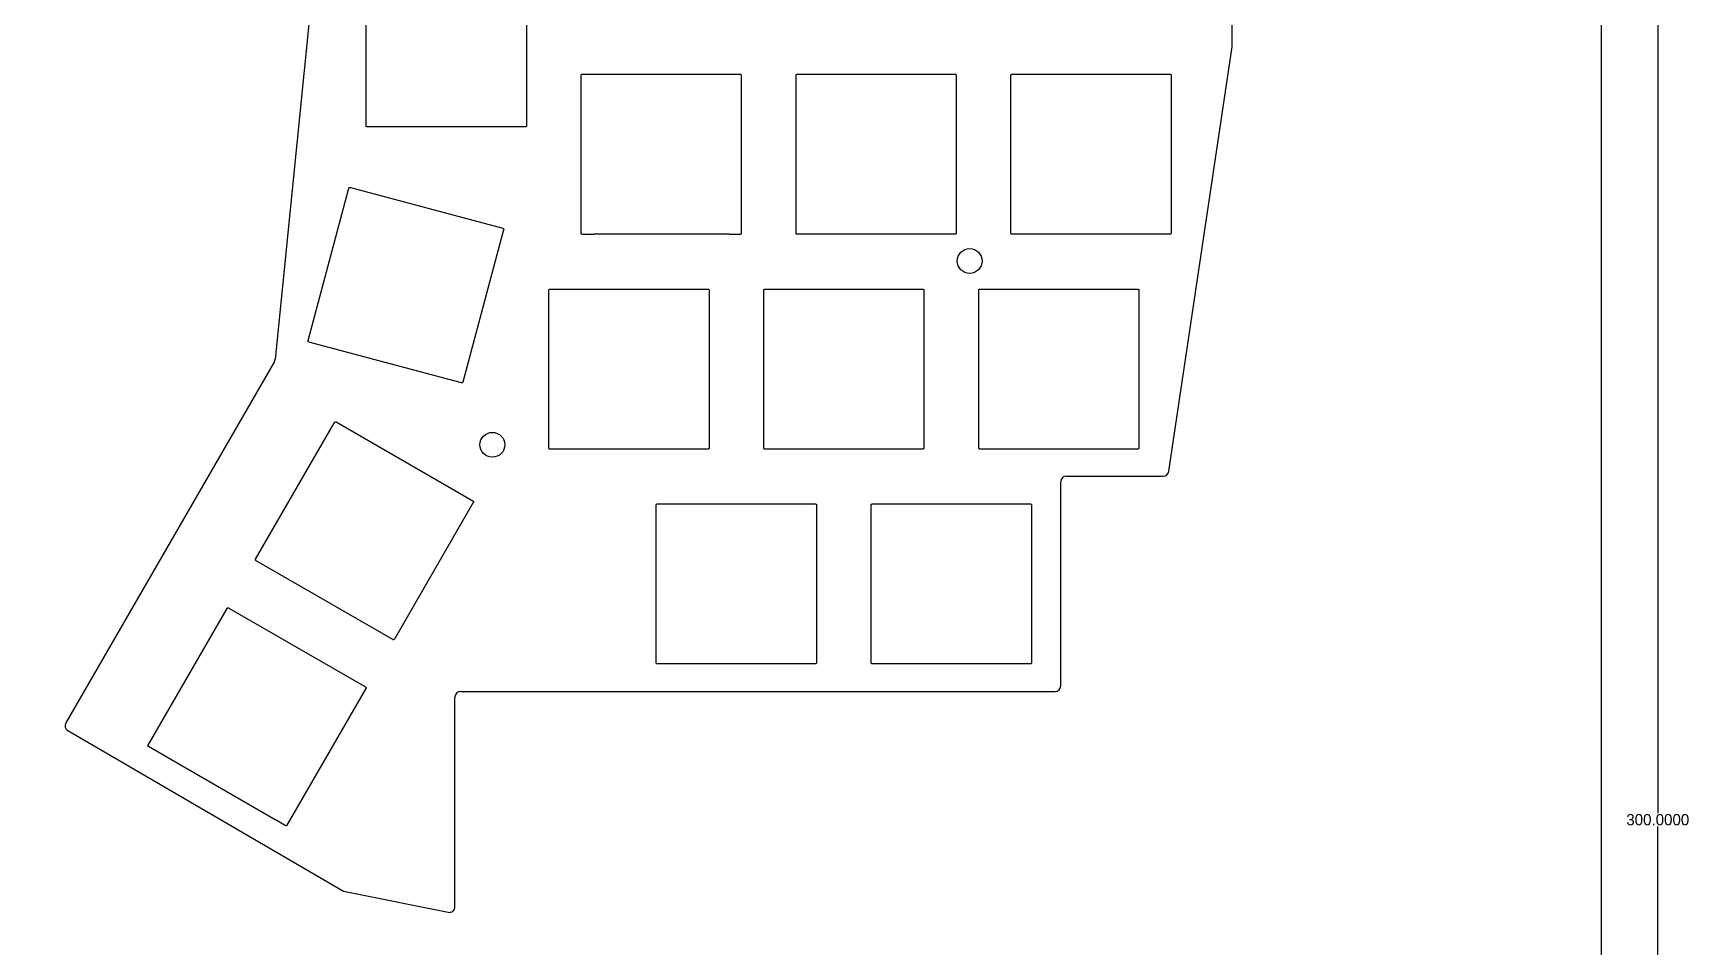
# Model space of a CAD drawing. Extents: x 0 to 308, y 0 to 306.
# Drawn here: x 161 to 307.9, y 138.7 to 219.8 of the extents above; entities that cross this region are included whole.
import ezdxf

# ---------------------------------------------------------------- set-up
doc = ezdxf.new("R2010")
doc.units = 0
doc.layers.get('0').update_dxf_attribs({"linetype": 'CONTINUOUS'})
doc.layers.get('Defpoints').update_dxf_attribs({"linetype": 'CONTINUOUS'})
doc.layers.add('BLACK', color=7, linetype='CONTINUOUS')
doc.dimstyles.new('ISO-25', dxfattribs={"dimtxt": 2.5, "dimasz": 2.5, "dimexe": 1.25, "dimexo": 0.625, "dimtad": 1, "dimtxsty": 'Standard', "dimcen": 2.5, "dimadec": 0, "dimazin": 0, "dimtfac": 1, "dimtmove": 0, "dimatfit": 3, "dimfxl": 1, "dimarcsym": 0})

# ---------------------------------------------------------------- blocks, each defined once
blk = doc.blocks.new('*D23')
at = {"color": 0, "linetype": 'ByBlock', "lineweight": -2}
for p, q in [((300.06, 300), (305.19, 300)), ((305.01, 299.82), (305.01, 150.59)), ((305.01, 0.18), (305.01, 149.41)), ((300.06, 0), (305.19, 0))]:
    blk.add_line(p, q, dxfattribs=at)
at = {"color": 0}
for points in [[(305.04, 299.82), (304.98, 299.82), (305.01, 300)], [(304.98, 0.18), (305.04, 0.18), (305.01, 0)]]:
    blk.add_solid(points, dxfattribs=at)
at = {"layer": 'Defpoints', "color": 0}
for p in [(300, 300), (300, 0), (305.01, 0)]:
    blk.add_point(p, dxfattribs=at)
at = {"color": 0, "linetype": 'ByBlock', "insert": (305.01, 150), "char_height": 1, "attachment_point": 5}
blk.add_mtext('\\A1;300.0000', dxfattribs=at)

msp = doc.modelspace()

# ---------------------------------------------------------------- linework, layer by layer
at = {"linetype": 'ByBlock'}
msp.add_lwpolyline([(0, 0), (0, 300), (300, 300), (300, 0)], close=True, dxfattribs=at)
at = {"color": 1, "linetype": 'ByBlock'}
for centre in [(244.01954, 199.54776), (201.71714, 183.25127)]:
    msp.add_circle(centre, 1.1, dxfattribs=at)
at = {"layer": 'BLACK', "color": 1, "linetype": 'Continuous'}
for p, q in [((188.12064, 246.91045), (182.45482, 190.84748)), ((267.29454, 218.54966), (267.29454, 237.64586)), ((190.52712, 211.54429), (190.52712, 225.53339)), ((204.72672, 225.53339), (204.72672, 211.54429)), ((261.66177, 180.89878), (267.29454, 218.54966)), ((209.57662, 216.01329), (209.57852, 216.03329)), ((209.57712, 216.00829), (209.57662, 216.01329)), ((209.57712, 202.01929), (209.57712, 216.00829)), ((209.57852, 216.03329), (209.58432, 216.05129)), ((209.58432, 216.05129), (209.59362, 216.06929)), ((209.59362, 216.06929), (209.60602, 216.08429)), ((209.60602, 216.08429), (209.61402, 216.09129)), ((209.61402, 216.09129), (209.62132, 216.09729)), ((209.62132, 216.09729), (209.63862, 216.10629)), ((209.63862, 216.10629), (209.65752, 216.11229)), ((209.65752, 216.11229), (209.67712, 216.11329)), ((209.67712, 216.11329), (209.68202, 216.11329)), ((209.68202, 216.11329), (223.67182, 216.11329)), ((223.67182, 216.11329), (223.67672, 216.11329)), ((223.67672, 216.11329), (223.69632, 216.11229)), ((223.69632, 216.11229), (223.71522, 216.10629)), ((223.71522, 216.10629), (223.73252, 216.09729)), ((223.73252, 216.09729), (223.74782, 216.08429)), ((223.74782, 216.08429), (223.76022, 216.06929)), ((223.76022, 216.06929), (223.76952, 216.05129)), ((223.76952, 216.05129), (223.77532, 216.03329)), ((223.77532, 216.03329), (223.77672, 216.01829)), ((223.77672, 216.01829), (223.77722, 216.01329)), ((223.77722, 216.01329), (223.77672, 216.00829)), ((223.77672, 216.00829), (223.77672, 215.99229)), ((223.77672, 215.99229), (223.77712, 215.98829)), ((223.77712, 215.98829), (223.77672, 215.98429)), ((223.77672, 215.98429), (223.77672, 202.01929)), ((228.62662, 216.01329), (228.62852, 216.03329)), ((228.62712, 216.00829), (228.62662, 216.01329)), ((228.62712, 202.01929), (228.62712, 216.00829)), ((228.62852, 216.03329), (228.63432, 216.05129)), ((228.63432, 216.05129), (228.64362, 216.06929)), ((228.64362, 216.06929), (228.65602, 216.08429)), ((228.65602, 216.08429), (228.66402, 216.09129)), ((228.66402, 216.09129), (228.67132, 216.09729)), ((228.67132, 216.09729), (228.68862, 216.10629)), ((228.68862, 216.10629), (228.70752, 216.11229)), ((228.70752, 216.11229), (228.72712, 216.11329)), ((228.72712, 216.11329), (228.73202, 216.11329)), ((228.73202, 216.11329), (242.72182, 216.11329)), ((242.72182, 216.11329), (242.72672, 216.11329)), ((242.72672, 216.11329), (242.74632, 216.11229)), ((242.74632, 216.11229), (242.76522, 216.10629)), ((242.76522, 216.10629), (242.78252, 216.09729)), ((242.78252, 216.09729), (242.79782, 216.08429)), ((242.79782, 216.08429), (242.81022, 216.06929)), ((242.81022, 216.06929), (242.81952, 216.05129)), ((242.81952, 216.05129), (242.82532, 216.03329)), ((242.82532, 216.03329), (242.82672, 216.01829)), ((242.82672, 216.01829), (242.82722, 216.01329)), ((242.82722, 216.01329), (242.82672, 216.00829)), ((242.82672, 216.00829), (242.82672, 202.01929)), ((247.67662, 216.01329), (247.67852, 216.03329)), ((247.67712, 216.00829), (247.67662, 216.01329)), ((247.67712, 202.01929), (247.67712, 216.00829)), ((247.67852, 216.03329), (247.68432, 216.05129)), ((247.68432, 216.05129), (247.69362, 216.06929)), ((247.69362, 216.06929), (247.70602, 216.08429)), ((247.70602, 216.08429), (247.71402, 216.09129)), ((247.71402, 216.09129), (247.72132, 216.09729)), ((247.72132, 216.09729), (247.73862, 216.10629)), ((247.73862, 216.10629), (247.75752, 216.11229)), ((247.75752, 216.11229), (247.77712, 216.11329)), ((247.77712, 216.11329), (247.78202, 216.11329)), ((247.78202, 216.11329), (261.77182, 216.11329)), ((261.77182, 216.11329), (261.77672, 216.11329)), ((261.77672, 216.11329), (261.79632, 216.11229)), ((261.79632, 216.11229), (261.81522, 216.10629)), ((261.81522, 216.10629), (261.83252, 216.09729)), ((261.83252, 216.09729), (261.84782, 216.08429)), ((261.84782, 216.08429), (261.86022, 216.06929)), ((261.86022, 216.06929), (261.86952, 216.05129)), ((261.86952, 216.05129), (261.87532, 216.03329)), ((261.87532, 216.03329), (261.87672, 216.01829)), ((261.87672, 216.01829), (261.87722, 216.01329)), ((261.87722, 216.01329), (261.87672, 216.00829)), ((261.87672, 216.00829), (261.87672, 202.01929)), ((190.52662, 211.53929), (190.52712, 211.54429)), ((190.52712, 211.53429), (190.52662, 211.53929)), ((190.52852, 211.51929), (190.52712, 211.53429)), ((190.53432, 211.50029), (190.52852, 211.51929)), ((190.54362, 211.48329), (190.53432, 211.50029)), ((190.55602, 211.46829), (190.54362, 211.48329)), ((190.57132, 211.45529), (190.55602, 211.46829)), ((190.58862, 211.44629), (190.57132, 211.45529)), ((204.68252, 211.45529), (204.66522, 211.44629)), ((204.69782, 211.46829), (204.68252, 211.45529)), ((204.71022, 211.48329), (204.69782, 211.46829)), ((204.71952, 211.50029), (204.71022, 211.48329)), ((204.72532, 211.51929), (204.71952, 211.50029)), ((204.72672, 211.53429), (204.72532, 211.51929)), ((204.72672, 211.54429), (204.72722, 211.53929)), ((204.72722, 211.53929), (204.72672, 211.53429)), ((190.60752, 211.44029), (190.58862, 211.44629)), ((190.62712, 211.43829), (190.60752, 211.44029)), ((190.63202, 211.43929), (190.62712, 211.43829)), ((204.62182, 211.43929), (190.63202, 211.43929)), ((204.62672, 211.43829), (204.62182, 211.43929)), ((204.64632, 211.44029), (204.62672, 211.43829)), ((204.66522, 211.44629), (204.64632, 211.44029)), ((185.37972, 192.48829), (188.99952, 206.00129)), ((188.99952, 206.00129), (189.00032, 206.00629)), ((189.00032, 206.00629), (189.00732, 206.02429)), ((189.00732, 206.02429), (189.01772, 206.04129)), ((189.01772, 206.04129), (189.03052, 206.05429)), ((189.03052, 206.05429), (189.03112, 206.05529)), ((189.03112, 206.05529), (189.04722, 206.06729)), ((189.03112, 206.05529), (189.03112, 206.05529)), ((189.04722, 206.06729), (189.05862, 206.07229)), ((189.05862, 206.07229), (189.06512, 206.07529)), ((189.06512, 206.07529), (189.08432, 206.07929)), ((189.08432, 206.07929), (189.10402, 206.08029)), ((189.10402, 206.08029), (189.12342, 206.07729)), ((189.12342, 206.07729), (189.12802, 206.07529)), ((189.12802, 206.07529), (202.64132, 202.45429)), ((202.71542, 202.32629), (199.09532, 188.81329)), ((202.64132, 202.45429), (202.64612, 202.45429)), ((202.64612, 202.45429), (202.65072, 202.45229)), ((202.65072, 202.45229), (202.65072, 202.45229)), ((202.65072, 202.45229), (202.66452, 202.44729)), ((202.66452, 202.44729), (202.68132, 202.43629)), ((202.68132, 202.43629), (202.69562, 202.42329)), ((202.69562, 202.42329), (202.70712, 202.40729)), ((202.70712, 202.40729), (202.71532, 202.38929)), ((202.71532, 202.38929), (202.71972, 202.37029)), ((202.71722, 202.33129), (202.71542, 202.32629)), ((202.72042, 202.35029), (202.71722, 202.33129)), ((202.71972, 202.37029), (202.72042, 202.35029)), ((209.57662, 202.01429), (209.57712, 202.01929)), ((209.57712, 202.00929), (209.57662, 202.01429)), ((209.57852, 201.99429), (209.57712, 202.00929)), ((209.58432, 201.97529), (209.57852, 201.99429)), ((209.59362, 201.95829), (209.58432, 201.97529)), ((209.60602, 201.94329), (209.59362, 201.95829)), ((209.62132, 201.93029), (209.60602, 201.94329)), ((209.63862, 201.92129), (209.62132, 201.93029)), ((209.65752, 201.91529), (209.63862, 201.92129)), ((209.67712, 201.91329), (209.65752, 201.91529)), ((209.68202, 201.91429), (209.67712, 201.91329)), ((209.69092, 201.91429), (209.68202, 201.91429)), ((209.70172, 201.91329), (209.69092, 201.91429)), ((209.70542, 201.91329), (209.70172, 201.91329)), ((210.70542, 201.91329), (209.70542, 201.91329)), ((210.71252, 201.91429), (210.70542, 201.91329)), ((222.69092, 201.91429), (210.71252, 201.91429)), ((222.69802, 201.91329), (222.69092, 201.91429)), ((223.69802, 201.91329), (222.69802, 201.91329)), ((223.70172, 201.91329), (223.69802, 201.91329)), ((223.71642, 201.91429), (223.70172, 201.91329)), ((223.73052, 201.91829), (223.71642, 201.91429)), ((223.74362, 201.92529), (223.73052, 201.91829)), ((223.75502, 201.93529), (223.74362, 201.92529)), ((223.76442, 201.94629), (223.75502, 201.93529)), ((223.77132, 201.95929), (223.76442, 201.94629)), ((223.77562, 201.97329), (223.77132, 201.95929)), ((223.77672, 201.98429), (223.77562, 201.97329)), ((223.77672, 202.01929), (223.77722, 202.01429)), ((223.77722, 202.01429), (223.77672, 202.00929)), ((223.77672, 202.00929), (223.77672, 201.99229)), ((223.77672, 201.99229), (223.77712, 201.98829)), ((223.77712, 201.98829), (223.77672, 201.98429)), ((228.62662, 202.01429), (228.62712, 202.01929)), ((228.62712, 202.00929), (228.62662, 202.01429)), ((228.62852, 201.99429), (228.62712, 202.00929)), ((228.63432, 201.97529), (228.62852, 201.99429)), ((228.64362, 201.95829), (228.63432, 201.97529)), ((228.65602, 201.94329), (228.64362, 201.95829)), ((228.67132, 201.93029), (228.65602, 201.94329)), ((228.68862, 201.92129), (228.67132, 201.93029)), ((228.70752, 201.91529), (228.68862, 201.92129)), ((228.72712, 201.91329), (228.70752, 201.91529)), ((228.73202, 201.91429), (228.72712, 201.91329)), ((242.72182, 201.91429), (228.73202, 201.91429)), ((242.72672, 201.91329), (242.72182, 201.91429)), ((242.74632, 201.91529), (242.72672, 201.91329)), ((242.76522, 201.92129), (242.74632, 201.91529)), ((242.78252, 201.93029), (242.76522, 201.92129)), ((242.79782, 201.94329), (242.78252, 201.93029)), ((242.81022, 201.95829), (242.79782, 201.94329)), ((242.81952, 201.97529), (242.81022, 201.95829)), ((242.82532, 201.99429), (242.81952, 201.97529)), ((242.82672, 202.00929), (242.82532, 201.99429)), ((242.82672, 202.01929), (242.82722, 202.01429)), ((242.82722, 202.01429), (242.82672, 202.00929)), ((247.67662, 202.01429), (247.67712, 202.01929)), ((247.67712, 202.00929), (247.67662, 202.01429)), ((247.67852, 201.99429), (247.67712, 202.00929)), ((247.68432, 201.97529), (247.67852, 201.99429)), ((247.69362, 201.95829), (247.68432, 201.97529)), ((247.70602, 201.94329), (247.69362, 201.95829)), ((247.72132, 201.93029), (247.70602, 201.94329)), ((247.73862, 201.92129), (247.72132, 201.93029)), ((247.75752, 201.91529), (247.73862, 201.92129)), ((247.77712, 201.91329), (247.75752, 201.91529)), ((247.78202, 201.91429), (247.77712, 201.91329)), ((261.77182, 201.91429), (247.78202, 201.91429)), ((261.77672, 201.91329), (261.77182, 201.91429)), ((261.79632, 201.91529), (261.77672, 201.91329)), ((261.81522, 201.92129), (261.79632, 201.91529)), ((261.83252, 201.93029), (261.81522, 201.92129)), ((261.84782, 201.94329), (261.83252, 201.93029)), ((261.86022, 201.95829), (261.84782, 201.94329)), ((261.86952, 201.97529), (261.86022, 201.95829)), ((261.87532, 201.99429), (261.86952, 201.97529)), ((261.87672, 202.00929), (261.87532, 201.99429)), ((261.87672, 202.01929), (261.87722, 202.01429)), ((261.87722, 202.01429), (261.87672, 202.00929)), ((206.71842, 196.96329), (206.72032, 196.98329)), ((206.71892, 196.95829), (206.71842, 196.96329)), ((206.71892, 182.96829), (206.71892, 196.95829)), ((206.72032, 196.98329), (206.72612, 197.00229)), ((206.72612, 197.00229), (206.73542, 197.01929)), ((206.73542, 197.01929), (206.74782, 197.03429)), ((206.74782, 197.03429), (206.75552, 197.04129)), ((206.75552, 197.04129), (206.76312, 197.04729)), ((206.76312, 197.04729), (206.78042, 197.05629)), ((206.78042, 197.05629), (206.79932, 197.06229)), ((206.79932, 197.06229), (206.81892, 197.06429)), ((206.81892, 197.06429), (206.82382, 197.06329)), ((206.82382, 197.06329), (220.81362, 197.06329)), ((220.81362, 197.06329), (220.81852, 197.06429)), ((220.81852, 197.06429), (220.83812, 197.06229)), ((220.83812, 197.06229), (220.85702, 197.05629)), ((220.85702, 197.05629), (220.87432, 197.04729)), ((220.87432, 197.04729), (220.88962, 197.03429)), ((220.88962, 197.03429), (220.90202, 197.01929)), ((220.90202, 197.01929), (220.90242, 197.01829)), ((220.90242, 197.01829), (220.90502, 197.01629)), ((220.90502, 197.01629), (220.91442, 197.00529)), ((220.91442, 197.00529), (220.92132, 196.99229)), ((220.92132, 196.99229), (220.92562, 196.97829)), ((220.92562, 196.97829), (220.92672, 196.96729)), ((220.92672, 196.96729), (220.92712, 196.96329)), ((220.92712, 196.96329), (220.92672, 196.95929)), ((220.92672, 196.95929), (220.92672, 195.95929)), ((225.76842, 196.96329), (225.77032, 196.98329)), ((225.76892, 196.95829), (225.76842, 196.96329)), ((225.76892, 182.96829), (225.76892, 196.95829)), ((225.77032, 196.98329), (225.77612, 197.00229)), ((225.77612, 197.00229), (225.78542, 197.01929)), ((225.78542, 197.01929), (225.79782, 197.03429)), ((225.79782, 197.03429), (225.80172, 197.03729)), ((225.80172, 197.03729), (225.81312, 197.04729)), ((225.81312, 197.04729), (225.83042, 197.05629)), ((225.83042, 197.05629), (225.84932, 197.06229)), ((225.84932, 197.06229), (225.86892, 197.06429)), ((225.86892, 197.06429), (225.87382, 197.06329)), ((225.87382, 197.06329), (239.86362, 197.06329)), ((239.86362, 197.06329), (239.86852, 197.06429)), ((239.86852, 197.06429), (239.88812, 197.06229)), ((239.88812, 197.06229), (239.90702, 197.05629)), ((239.90702, 197.05629), (239.92432, 197.04729)), ((239.92432, 197.04729), (239.93962, 197.03429)), ((239.93962, 197.03429), (239.95202, 197.01929)), ((239.95202, 197.01929), (239.96132, 197.00229)), ((239.96132, 197.00229), (239.96712, 196.98329)), ((239.96712, 196.98329), (239.96852, 196.96829)), ((239.96852, 196.96829), (239.96902, 196.96329)), ((239.96902, 196.96329), (239.96852, 196.95829)), ((239.96852, 196.95829), (239.96852, 182.96829)), ((244.81842, 196.96329), (244.82032, 196.98329)), ((244.81892, 196.95829), (244.81842, 196.96329)), ((244.81892, 182.96829), (244.81892, 196.95829)), ((244.82032, 196.98329), (244.82612, 197.00229)), ((244.82612, 197.00229), (244.83542, 197.01929)), ((244.83542, 197.01929), (244.84782, 197.03429)), ((244.84782, 197.03429), (244.85172, 197.03729)), ((244.85172, 197.03729), (244.86312, 197.04729)), ((244.86312, 197.04729), (244.88042, 197.05629)), ((244.88042, 197.05629), (244.89932, 197.06229)), ((244.89932, 197.06229), (244.91892, 197.06429)), ((244.91892, 197.06429), (244.92382, 197.06329)), ((244.92382, 197.06329), (258.91362, 197.06329)), ((258.91362, 197.06329), (258.91852, 197.06429)), ((258.91852, 197.06429), (258.93812, 197.06229)), ((258.93812, 197.06229), (258.95702, 197.05629)), ((258.95702, 197.05629), (258.97432, 197.04729)), ((258.97432, 197.04729), (258.98962, 197.03429)), ((258.98962, 197.03429), (259.00202, 197.01929)), ((259.00202, 197.01929), (259.01132, 197.00229)), ((259.01132, 197.00229), (259.01712, 196.98329)), ((259.01712, 196.98329), (259.01852, 196.96829)), ((259.01852, 196.96829), (259.01902, 196.96329)), ((259.01902, 196.96329), (259.01852, 196.95829)), ((259.01852, 196.95829), (259.01852, 182.96829)), ((220.92132, 195.93429), (220.91852, 195.92929)), ((220.91852, 195.92929), (220.91852, 183.99729)), ((220.92562, 195.94829), (220.92132, 195.93429)), ((220.92672, 195.95929), (220.92562, 195.94829)), ((185.37472, 192.46429), (185.37672, 192.47829)), ((185.37472, 192.44429), (185.37472, 192.46429)), ((185.37972, 192.42529), (185.37472, 192.44429)), ((185.37672, 192.47829), (185.37772, 192.48329)), ((185.37672, 192.47829), (185.37672, 192.47829)), ((185.37772, 192.48329), (185.37972, 192.48829)), ((185.38472, 192.41429), (185.37972, 192.42529)), ((185.38772, 192.40729), (185.38472, 192.41429)), ((185.39472, 192.39729), (185.38772, 192.40729)), ((185.39872, 192.39129), (185.39472, 192.39729)), ((185.41372, 192.37729), (185.39872, 192.39129)), ((185.42972, 192.36729), (185.41372, 192.37729)), ((185.44372, 192.36229), (185.42972, 192.36729)), ((185.44872, 192.36029), (185.44372, 192.36229)), ((185.45372, 192.35929), (185.44872, 192.36029)), ((198.96682, 188.73929), (185.45372, 192.35929)), ((182.39049, 190.64797), (163.90227, 158.58807)), ((182.44154, 190.73576), (182.44054, 190.73476)), ((182.44254, 190.73776), (182.44154, 190.73576)), ((182.44354, 190.73976), (182.44254, 190.73776)), ((182.44454, 190.74476), (182.44354, 190.74276)), ((182.44354, 190.74276), (182.44354, 190.74076)), ((182.44354, 190.74076), (182.44354, 190.73976)), ((182.44354, 190.73976), (182.44354, 190.73976)), ((182.44454, 190.74576), (182.44454, 190.74476)), ((198.97142, 188.73729), (198.96682, 188.73929)), ((198.97632, 188.73629), (198.97142, 188.73729)), ((198.99082, 188.73429), (198.97632, 188.73629)), ((199.01052, 188.73529), (198.99082, 188.73429)), ((199.01132, 188.73529), (199.01052, 188.73529)), ((199.02972, 188.73929), (199.01132, 188.73529)), ((199.04762, 188.74729), (199.02972, 188.73929)), ((199.06372, 188.75929), (199.04762, 188.74729)), ((199.07712, 188.77329), (199.06372, 188.75929)), ((199.08752, 188.79029), (199.07712, 188.77329)), ((199.09272, 188.80429), (199.08752, 188.79029)), ((199.09452, 188.80829), (199.09272, 188.80429)), ((199.09272, 188.80429), (199.09272, 188.80429)), ((199.09532, 188.81329), (199.09452, 188.80829)), ((180.73272, 173.11729), (187.72812, 185.23529)), ((187.72812, 185.23529), (187.73022, 185.23929)), ((187.73022, 185.23929), (187.73752, 185.25029)), ((187.73752, 185.25029), (187.74172, 185.25529)), ((187.74172, 185.25529), (187.75602, 185.26929)), ((187.75602, 185.26929), (187.77282, 185.27929)), ((187.77282, 185.27929), (187.79122, 185.28629)), ((187.77282, 185.27929), (187.77282, 185.27929)), ((187.77282, 185.27929), (187.77282, 185.27929)), ((187.79122, 185.28629), (187.81062, 185.28929)), ((187.81062, 185.28929), (187.82442, 185.28929)), ((187.82442, 185.28929), (187.83032, 185.28929)), ((187.83032, 185.28929), (187.84952, 185.28429)), ((187.84952, 185.28429), (187.86742, 185.27629)), ((187.86742, 185.27629), (187.87142, 185.27329)), ((187.87142, 185.27329), (199.98832, 178.27729)), ((220.91852, 183.99729), (220.92132, 183.99229)), ((220.92132, 183.99229), (220.92562, 183.97829)), ((220.92562, 183.97829), (220.92672, 183.96729)), ((220.92672, 183.96729), (220.92672, 182.96729)), ((206.71842, 182.96329), (206.71892, 182.96829)), ((206.71892, 182.95829), (206.71842, 182.96329)), ((206.72032, 182.94429), (206.71892, 182.95829)), ((206.72612, 182.92529), (206.72032, 182.94429)), ((206.73542, 182.90729), (206.72612, 182.92529)), ((206.74782, 182.89229), (206.73542, 182.90729)), ((206.76312, 182.88029), (206.74782, 182.89229)), ((206.78042, 182.87029), (206.76312, 182.88029)), ((206.79932, 182.86529), (206.78042, 182.87029)), ((206.81892, 182.86329), (206.79932, 182.86529)), ((206.82382, 182.86329), (206.81892, 182.86329)), ((220.81362, 182.86329), (206.82382, 182.86329)), ((220.81852, 182.86329), (220.81362, 182.86329)), ((220.83812, 182.86529), (220.81852, 182.86329)), ((220.85702, 182.87029), (220.83812, 182.86529)), ((220.87432, 182.88029), (220.85702, 182.87029)), ((220.88962, 182.89229), (220.87432, 182.88029)), ((220.90192, 182.90729), (220.88962, 182.89229)), ((220.90502, 182.91029), (220.90192, 182.90729)), ((220.91442, 182.92129), (220.90502, 182.91029)), ((220.92132, 182.93429), (220.91442, 182.92129)), ((220.92562, 182.94829), (220.92132, 182.93429)), ((220.92672, 182.95929), (220.92562, 182.94829)), ((220.92672, 182.96729), (220.92712, 182.96329)), ((220.92712, 182.96329), (220.92672, 182.95929)), ((225.76842, 182.96329), (225.76892, 182.96829)), ((225.76892, 182.95829), (225.76842, 182.96329)), ((225.77032, 182.94429), (225.76892, 182.95829)), ((225.77612, 182.92529), (225.77032, 182.94429)), ((225.78542, 182.90729), (225.77612, 182.92529)), ((225.79782, 182.89229), (225.78542, 182.90729)), ((225.81312, 182.88029), (225.79782, 182.89229)), ((225.83042, 182.87029), (225.81312, 182.88029)), ((225.84932, 182.86529), (225.83042, 182.87029)), ((225.86892, 182.86329), (225.84932, 182.86529)), ((225.87382, 182.86329), (225.86892, 182.86329)), ((239.86362, 182.86329), (225.87382, 182.86329)), ((239.86852, 182.86329), (239.86362, 182.86329)), ((239.88812, 182.86529), (239.86852, 182.86329)), ((239.90702, 182.87029), (239.88812, 182.86529)), ((239.92432, 182.88029), (239.90702, 182.87029)), ((239.93962, 182.89229), (239.92432, 182.88029)), ((239.95202, 182.90729), (239.93962, 182.89229)), ((239.96132, 182.92529), (239.95202, 182.90729)), ((239.96712, 182.94429), (239.96132, 182.92529)), ((239.96852, 182.95829), (239.96712, 182.94429)), ((239.96852, 182.96829), (239.96902, 182.96329)), ((239.96902, 182.96329), (239.96852, 182.95829)), ((244.81842, 182.96329), (244.81892, 182.96829)), ((244.81892, 182.95829), (244.81842, 182.96329)), ((244.82032, 182.94429), (244.81892, 182.95829)), ((244.82612, 182.92529), (244.82032, 182.94429)), ((244.83542, 182.90729), (244.82612, 182.92529)), ((244.84782, 182.89229), (244.83542, 182.90729)), ((244.86312, 182.88029), (244.84782, 182.89229)), ((244.88042, 182.87029), (244.86312, 182.88029)), ((244.89932, 182.86529), (244.88042, 182.87029)), ((244.91892, 182.86329), (244.89932, 182.86529)), ((244.92382, 182.86329), (244.91892, 182.86329)), ((258.91362, 182.86329), (244.92382, 182.86329)), ((258.91852, 182.86329), (258.91362, 182.86329)), ((258.93812, 182.86529), (258.91852, 182.86329)), ((258.95702, 182.87029), (258.93812, 182.86529)), ((258.97432, 182.88029), (258.95702, 182.87029)), ((258.98962, 182.89229), (258.97432, 182.88029)), ((259.00202, 182.90729), (258.98962, 182.89229)), ((259.01132, 182.92529), (259.00202, 182.90729)), ((259.01712, 182.94429), (259.01132, 182.92529)), ((259.01852, 182.95829), (259.01712, 182.94429)), ((259.01852, 182.96829), (259.01902, 182.96329)), ((259.01902, 182.96329), (259.01852, 182.95829)), ((252.09454, 161.87276), (252.09454, 179.97276)), ((252.59454, 180.47276), (261.16728, 180.47276)), ((200.02672, 178.13429), (193.03122, 166.01729)), ((199.98832, 178.27729), (199.99272, 178.27529)), ((199.99272, 178.27529), (199.99672, 178.27229)), ((199.99672, 178.27229), (199.99672, 178.27229)), ((199.99672, 178.27229), (200.00882, 178.26429)), ((200.00882, 178.26429), (200.02222, 178.24929)), ((200.02222, 178.24929), (200.03262, 178.23329)), ((200.02952, 178.13829), (200.02672, 178.13429)), ((200.03762, 178.15629), (200.02952, 178.13829)), ((200.03262, 178.23329), (200.03962, 178.21429)), ((200.03962, 178.16429), (200.03762, 178.15629)), ((200.03962, 178.21429), (200.04212, 178.19929)), ((200.04212, 178.17529), (200.03962, 178.16429)), ((200.04212, 178.19929), (200.04282, 178.19529)), ((200.04272, 178.19329), (200.04212, 178.17529)), ((200.04282, 178.19529), (200.04272, 178.19329)), ((200.04282, 178.19529), (200.04282, 178.19529)), ((216.24342, 177.91329), (216.24532, 177.93329)), ((216.24392, 177.90829), (216.24342, 177.91329)), ((216.24392, 163.91829), (216.24392, 177.90829)), ((216.24532, 177.93329), (216.25112, 177.95229)), ((216.25112, 177.95229), (216.26042, 177.96929)), ((216.26042, 177.96929), (216.27282, 177.98429)), ((216.27282, 177.98429), (216.27672, 177.98729)), ((216.27672, 177.98729), (216.28812, 177.99729)), ((216.28812, 177.99729), (216.30542, 178.00629)), ((216.30542, 178.00629), (216.32432, 178.01229)), ((216.32432, 178.01229), (216.34392, 178.01429)), ((216.34392, 178.01429), (216.34882, 178.01329)), ((216.34882, 178.01329), (230.33862, 178.01329)), ((230.33862, 178.01329), (230.34352, 178.01429)), ((230.34352, 178.01429), (230.36312, 178.01229)), ((230.36312, 178.01229), (230.38202, 178.00629)), ((230.38202, 178.00629), (230.39932, 177.99729)), ((230.39932, 177.99729), (230.41462, 177.98429)), ((230.41462, 177.98429), (230.42702, 177.96929)), ((230.42702, 177.96929), (230.43632, 177.95229)), ((230.43632, 177.95229), (230.44212, 177.93329)), ((230.44212, 177.93329), (230.44352, 177.91829)), ((230.44352, 177.91829), (230.44402, 177.91329)), ((230.44402, 177.91329), (230.44352, 177.90829)), ((230.44352, 177.90829), (230.44352, 163.91829)), ((235.29342, 177.91329), (235.29532, 177.93329)), ((235.29392, 177.90829), (235.29342, 177.91329)), ((235.29392, 163.91829), (235.29392, 177.90829)), ((235.29532, 177.93329), (235.30112, 177.95229)), ((235.30112, 177.95229), (235.31042, 177.96929)), ((235.31042, 177.96929), (235.32282, 177.98429)), ((235.32282, 177.98429), (235.32342, 177.98529)), ((235.32342, 177.98529), (235.33812, 177.99729)), ((235.33812, 177.99729), (235.35542, 178.00629)), ((235.35542, 178.00629), (235.37432, 178.01229)), ((235.37432, 178.01229), (235.39392, 178.01429)), ((235.39392, 178.01429), (235.39882, 178.01329)), ((235.39882, 178.01329), (249.38862, 178.01329)), ((249.38862, 178.01329), (249.39352, 178.01429)), ((249.39352, 178.01429), (249.41312, 178.01229)), ((249.41312, 178.01229), (249.43202, 178.00629)), ((249.43202, 178.00629), (249.44932, 177.99729)), ((249.44932, 177.99729), (249.46462, 177.98429)), ((249.46462, 177.98429), (249.47702, 177.96929)), ((249.47702, 177.96929), (249.48632, 177.95229)), ((249.48632, 177.95229), (249.49212, 177.93329)), ((249.49212, 177.93329), (249.49352, 177.91829)), ((249.49352, 177.91829), (249.49402, 177.91329)), ((249.49402, 177.91329), (249.49352, 177.90829)), ((249.49352, 177.90829), (249.49352, 163.91829)), ((173.14872, 174.54029), (173.15072, 174.54329)), ((173.15072, 174.54329), (173.15972, 174.55529)), ((173.15972, 174.55529), (173.16972, 174.56529)), ((173.16972, 174.56529), (173.18272, 174.57329)), ((173.18272, 174.57329), (173.19472, 174.57829)), ((180.71672, 173.07629), (180.72172, 173.09529)), ((180.71672, 173.05729), (180.71672, 173.07629)), ((180.71972, 173.03729), (180.71672, 173.05729)), ((180.71672, 173.05729), (180.71672, 173.05729)), ((180.72672, 173.01929), (180.71972, 173.03729)), ((180.72172, 173.09529), (180.72772, 173.10929)), ((180.73372, 173.00729), (180.72672, 173.01929)), ((180.72772, 173.10929), (180.72972, 173.11329)), ((180.72772, 173.10929), (180.72772, 173.10929)), ((180.72972, 173.11329), (180.73272, 173.11729)), ((180.73672, 173.00229), (180.73372, 173.00729)), ((180.75072, 172.98829), (180.73672, 173.00229)), ((180.76672, 172.97629), (180.75072, 172.98829)), ((180.77072, 172.97429), (180.76672, 172.97629)), ((192.88802, 165.97929), (180.77072, 172.97429)), ((171.20772, 156.61929), (178.20272, 168.73729)), ((178.20272, 168.73729), (178.20472, 168.74129)), ((178.20472, 168.74129), (178.20972, 168.74729)), ((178.20972, 168.74729), (178.21672, 168.75729)), ((178.21672, 168.75729), (178.23072, 168.77129)), ((178.23072, 168.77129), (178.24772, 168.78129)), ((178.24772, 168.78129), (178.26572, 168.78829)), ((178.26572, 168.78829), (178.28572, 168.79129)), ((178.28572, 168.79129), (178.30572, 168.79129)), ((178.30572, 168.79129), (178.32472, 168.78629)), ((178.32472, 168.78629), (178.34272, 168.77829)), ((178.34272, 168.77829), (178.34672, 168.77529)), ((178.34672, 168.77529), (190.46342, 161.78029)), ((192.89202, 165.97629), (192.88802, 165.97929)), ((192.90122, 165.97229), (192.89202, 165.97629)), ((192.90992, 165.96829), (192.90122, 165.97229)), ((192.92912, 165.96429), (192.90992, 165.96829)), ((192.93232, 165.96329), (192.92912, 165.96429)), ((192.94882, 165.96329), (192.93232, 165.96329)), ((192.96822, 165.96629), (192.94882, 165.96329)), ((192.98662, 165.97329), (192.96822, 165.96629)), ((193.00342, 165.98329), (192.98662, 165.97329)), ((193.01772, 165.99729), (193.00342, 165.98329)), ((193.02642, 166.00929), (193.01772, 165.99729)), ((193.02922, 166.01329), (193.02642, 166.00929)), ((193.02642, 166.00929), (193.02642, 166.00929)), ((193.03122, 166.01729), (193.02922, 166.01329)), ((216.24342, 163.91329), (216.24392, 163.91829)), ((216.24392, 163.90829), (216.24342, 163.91329)), ((216.24532, 163.89429), (216.24392, 163.90829)), ((216.25112, 163.87529), (216.24532, 163.89429)), ((216.26042, 163.85729), (216.25112, 163.87529)), ((216.27282, 163.84229), (216.26042, 163.85729)), ((216.28812, 163.83029), (216.27282, 163.84229)), ((216.30542, 163.82029), (216.28812, 163.83029)), ((216.32432, 163.81529), (216.30542, 163.82029)), ((216.34392, 163.81329), (216.32432, 163.81529)), ((216.34882, 163.81329), (216.34392, 163.81329)), ((230.33862, 163.81329), (216.34882, 163.81329)), ((230.34352, 163.81329), (230.33862, 163.81329)), ((230.36312, 163.81529), (230.34352, 163.81329)), ((230.38202, 163.82029), (230.36312, 163.81529)), ((230.39932, 163.83029), (230.38202, 163.82029)), ((230.41462, 163.84229), (230.39932, 163.83029)), ((230.42702, 163.85729), (230.41462, 163.84229)), ((230.43632, 163.87529), (230.42702, 163.85729)), ((230.44212, 163.89429), (230.43632, 163.87529)), ((230.44352, 163.90829), (230.44212, 163.89429)), ((230.44352, 163.91829), (230.44402, 163.91329)), ((230.44402, 163.91329), (230.44352, 163.90829)), ((235.29342, 163.91329), (235.29392, 163.91829)), ((235.29392, 163.90829), (235.29342, 163.91329)), ((235.29532, 163.89429), (235.29392, 163.90829)), ((235.30112, 163.87529), (235.29532, 163.89429)), ((235.31042, 163.85729), (235.30112, 163.87529)), ((235.32282, 163.84229), (235.31042, 163.85729)), ((235.33812, 163.83029), (235.32282, 163.84229)), ((235.35542, 163.82029), (235.33812, 163.83029)), ((235.37432, 163.81529), (235.35542, 163.82029)), ((235.39392, 163.81329), (235.37432, 163.81529)), ((235.39882, 163.81329), (235.39392, 163.81329)), ((249.38862, 163.81329), (235.39882, 163.81329)), ((249.39352, 163.81329), (249.38862, 163.81329)), ((249.41312, 163.81529), (249.39352, 163.81329)), ((249.43202, 163.82029), (249.41312, 163.81529)), ((249.44932, 163.83029), (249.43202, 163.82029)), ((249.46462, 163.84229), (249.44932, 163.83029)), ((249.47702, 163.85729), (249.46462, 163.84229)), ((249.48632, 163.87529), (249.47702, 163.85729)), ((249.49212, 163.89429), (249.48632, 163.87529)), ((249.49352, 163.90829), (249.49212, 163.89429)), ((249.49352, 163.91829), (249.49402, 163.91329)), ((249.49402, 163.91329), (249.49352, 163.90829)), ((190.50182, 161.63729), (183.50672, 149.51929)), ((190.46342, 161.78029), (190.46782, 161.77829)), ((190.46782, 161.77829), (190.47182, 161.77529)), ((190.47182, 161.77529), (190.47182, 161.77529)), ((190.47182, 161.77529), (190.48382, 161.76729)), ((190.48382, 161.76729), (190.49732, 161.75229)), ((190.49732, 161.75229), (190.50772, 161.73629)), ((190.50462, 161.64129), (190.50182, 161.63729)), ((190.50672, 161.64629), (190.50462, 161.64129)), ((190.51282, 161.65929), (190.50672, 161.64629)), ((190.50772, 161.73629), (190.51472, 161.71729)), ((190.51722, 161.67829), (190.51282, 161.65929)), ((190.51472, 161.71729), (190.51792, 161.69829)), ((190.51792, 161.69829), (190.51722, 161.67829)), ((190.51792, 161.69829), (190.51792, 161.69829)), ((198.39454, 142.28986), (198.39454, 160.87276)), ((198.89454, 161.37276), (251.59454, 161.37276)), ((164.0838, 157.90621), (188.52854, 143.67176)), ((171.18972, 156.56129), (171.19172, 156.57029)), ((171.18972, 156.54629), (171.18972, 156.56129)), ((171.19172, 156.53129), (171.18972, 156.54629)), ((171.19172, 156.57829), (171.19672, 156.59729)), ((171.19172, 156.57029), (171.19172, 156.57829)), ((171.19672, 156.51729), (171.19172, 156.53129)), ((171.19672, 156.59729), (171.20272, 156.61129)), ((171.20472, 156.50529), (171.19672, 156.51729)), ((171.20272, 156.61129), (171.20472, 156.61529)), ((171.20272, 156.61129), (171.20272, 156.61129)), ((171.20472, 156.61529), (171.20772, 156.61929)), ((171.21472, 156.49429), (171.20472, 156.50529)), ((171.21672, 156.49329), (171.21472, 156.49429)), ((171.22672, 156.48629), (171.21672, 156.49329)), ((171.23072, 156.48429), (171.22672, 156.48629)), ((172.09672, 155.98429), (171.23072, 156.48429)), ((172.10672, 155.97929), (172.09672, 155.98429)), ((182.47172, 149.99529), (172.10672, 155.97929)), ((172.10672, 155.97929), (172.10672, 155.97929)), ((182.47272, 149.99429), (182.47172, 149.99529)), ((182.48172, 149.98829), (182.47272, 149.99429)), ((183.34772, 149.48829), (182.48172, 149.98829)), ((183.35072, 149.48629), (183.34772, 149.48829)), ((183.36172, 149.48129), (183.35072, 149.48629)), ((183.36472, 149.47929), (183.36172, 149.48129)), ((183.36572, 149.47929), (183.36472, 149.47929)), ((183.36672, 149.47829), (183.36572, 149.47929)), ((183.38472, 149.47029), (183.36672, 149.47829)), ((183.40372, 149.46629), (183.38472, 149.47029)), ((183.42372, 149.46529), (183.40372, 149.46629)), ((183.44372, 149.46829), (183.42372, 149.46529)), ((183.46172, 149.47529), (183.44372, 149.46829)), ((183.47872, 149.48529), (183.46172, 149.47529)), ((183.49272, 149.49929), (183.47872, 149.48529)), ((183.50172, 149.51129), (183.49272, 149.49929)), ((183.50472, 149.51529), (183.50172, 149.51129)), ((183.50172, 149.51129), (183.50172, 149.51129)), ((183.50672, 149.51929), (183.50472, 149.51529)), ((188.52854, 143.67176), (197.79554, 141.79976))]:
    msp.add_line(p, q, dxfattribs=at)
for centre, start, end in [((181.95735, 190.89775), 330.028918, 354.229182), ((261.16728, 180.97276), 270, 351.4913616), ((252.59454, 179.97276), 90, 180), ((251.59454, 161.87276), 270, 0), ((198.89454, 160.87276), 90, 180), ((164.33541, 158.33829), 150.028918, 239.7872623), ((197.89454, 142.28986), 258.5795464, 0)]:
    msp.add_arc(centre, 0.5, start, end, dxfattribs=at)

# ---------------------------------------------------------------- dimensions: what is measured, and where the dimension line sits
at = {"linetype": 'ByBlock'}
dim = msp.add_linear_dim(base=(305.01413, 0), p1=(300, 300), p2=(300, 0), angle=90, dimstyle='ISO-25', override={"dimtxt": 1, "dimasz": 0.18, "dimexe": 0.18, "dimexo": 0.0625, "dimgap": 0.09, "dimtad": 0, "dimtih": 1, "dimtoh": 1, "dimdec": 4, "dimzin": 0, "dimdsep": 46, "dimcen": 0.09, "dimtfac": 1, "dimtdec": 4, "dimtofl": 0, "dimtmove": 2, "dimtolj": 1, "dimtzin": 0}, dxfattribs=at)
dim.commit()
dim.dimension.update_dxf_attribs({"geometry": '*D23', "text_midpoint": (305.01413, 150)})

doc.saveas('drawing.dxf')
